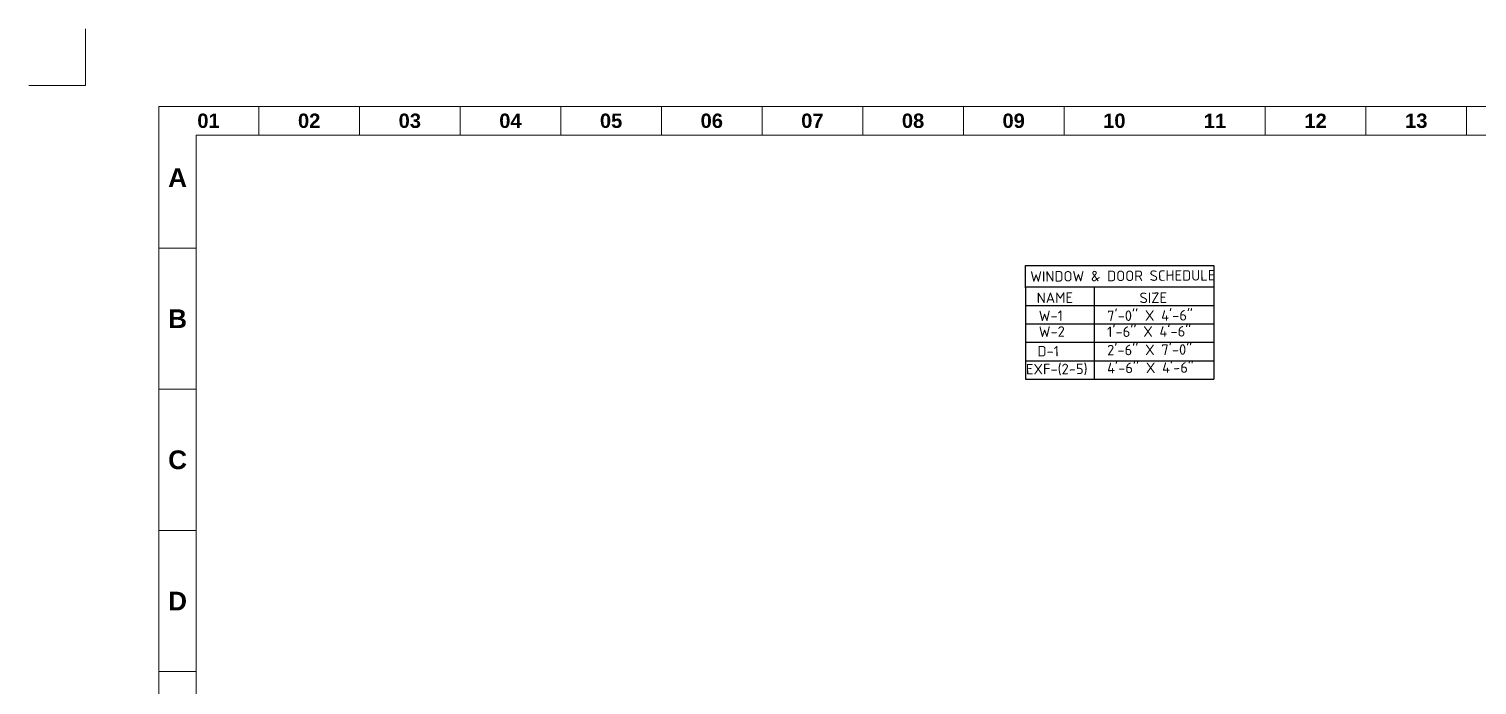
# Model space of a CAD drawing. Header units: inches. Extents: x -250485 to 735580, y -140410 to 288049.
# Drawn here: x 21791 to 25000, y 22373 to 23827 of the extents above; entities that cross this region are included whole.
import ezdxf

# ---------------------------------------------------------------- set-up
doc = ezdxf.new("R2010")
doc.units = ezdxf.units.IN
doc.header["$MEASUREMENT"] = 0
doc.layers.get('Defpoints').update_dxf_attribs({"lineweight": 0})
for name, color, linetype, lineweight in [('elev-FRONT', 252, 'Continuous', 30), ('Inline', 7, 'Continuous', 0), ('Outline', 7, 'Continuous', 0), ('Pipe 150 mm', 1, 'Continuous', 25), ('Scale', 7, 'Continuous', 0), ('Scale_Text', 7, 'Continuous', 0), ('Stair.', 134, 'Continuous', 9), ('Titelblk', 7, 'Continuous', 25), ('TITLE', 7, 'Continuous', 20)]:
    doc.layers.add(name, color=color, linetype=linetype, lineweight=lineweight)
doc.styles.add('isop', font='isocpeur.ttf')
doc.styles.get("Standard").update_dxf_attribs({"font": 'arialbd.ttf', "height": 24})

# ---------------------------------------------------------------- blocks, each defined once
blk = doc.blocks.new('PAGE')
at = {"layer": 'Inline', "color": 252, "lineweight": 15}
blk.add_lwpolyline([(178051640.63, 22656441.11), (178051640.63, 22657235.79), (178050505.36, 22657235.79), (178050505.36, 22656441.11)], close=True, dxfattribs=at)
at = {"layer": 'Outline', "color": 252, "lineweight": 15}
blk.add_line((178051662.57, 22657252.66), (178050483.42, 22657252.66), dxfattribs=at)
blk.add_lwpolyline([(178050483.42, 22657252.66), (178050483.42, 22656424.24)], dxfattribs=at)
at = {"layer": 'Scale', "color": 252, "lineweight": 9}
for p, q in [((178050542.02, 22657235.79), (178050542.02, 22657252.66)), ((178050601.02, 22657235.79), (178050601.02, 22657252.66)), ((178050660.01, 22657235.79), (178050660.01, 22657252.66)), ((178050719.01, 22657235.79), (178050719.01, 22657252.66)), ((178050778.01, 22657235.79), (178050778.01, 22657252.66)), ((178050837.01, 22657235.79), (178050837.01, 22657252.66)), ((178050896, 22657235.79), (178050896, 22657252.66)), ((178050955, 22657235.79), (178050955, 22657252.66)), ((178051014, 22657235.79), (178051014, 22657252.66)), ((178051131.99, 22657235.79), (178051131.99, 22657252.66)), ((178051190.99, 22657235.79), (178051190.99, 22657252.66)), ((178051249.99, 22657235.79), (178051249.99, 22657252.66)), ((178050483.42, 22657169.57), (178050505.36, 22657169.57)), ((178050483.42, 22657086.79), (178050505.36, 22657086.79)), ((178050483.42, 22657004.01), (178050505.36, 22657004.01)), ((178050483.42, 22656921.23), (178050505.36, 22656921.23))]:
    blk.add_line(p, q, dxfattribs=at)
at = {"layer": 'Scale_Text', "color": 252, "lineweight": 13, "attachment_point": 5}
for s, insert, char_height, width in [('01', (178050512.52, 22657244.22), 8.435, 2.5102), ('02', (178050571.52, 22657244.22), 8.435, 2.5102), ('03', (178050630.51, 22657244.22), 8.435, 2.5102), ('04', (178050689.51, 22657244.22), 8.435, 2.5102), ('05', (178050748.51, 22657244.22), 8.435, 2.5102), ('06', (178050807.51, 22657244.22), 8.435, 2.5102), ('07', (178050866.5, 22657244.22), 8.435, 2.5102), ('08', (178050925.5, 22657244.22), 8.435, 2.5102), ('09', (178050984.5, 22657244.22), 8.435, 2.5102), ('10', (178051043.5, 22657244.22), 8.435, 2.5102), ('11', (178051102.49, 22657244.22), 8.435, 2.5102), ('12', (178051161.49, 22657244.22), 8.435, 2.5102), ('13', (178051220.49, 22657244.22), 8.435, 2.5102), ('A', (178050494.39, 22657210.97), 10.97, 8.3603), ('B', (178050494.39, 22657128.18), 10.97, 8.3603), ('C', (178050494.39, 22657045.4), 10.97, 8.3603), ('D', (178050494.39, 22656962.62), 10.97, 8.3603)]:
    blk.add_mtext(s, dxfattribs=dict(at, insert=insert, char_height=char_height, width=width))
blk = doc.blocks.new('Title')
at = {"layer": 'Defpoints', "color": 1, "ltscale": 10}
blk.add_lwpolyline([(-102338.3, -85271), (-102338.3, -85371), (-102438.3, -85371)], dxfattribs=at)
at = {"layer": 'Titelblk', "color": 3, "linetype": 'Continuous', "lineweight": 0, "xscale": 3.014611567961765, "yscale": 3.014611567959946, "zscale": 3.014611567966516}
blk.add_blockref('PAGE', (-536855255.8, -68388224), dxfattribs=at)
blk = doc.blocks.new('RGD')
at = {"layer": 'elev-FRONT', "linetype": 'ByBlock', "lineweight": -2}
for p, q in [((-267170.9, 132486.4), (-267170.9, 132507.5)), ((-267170.9, 132507.5), (-266991.8, 132507.5)), ((-266991.8, 132507.5), (-266991.8, 132399.3)), ((-267170.9, 132487.2), (-266991.8, 132487.2)), ((-267170.9, 132486.4), (-267170.9, 132399.3)), ((-267105.4, 132487.2), (-267105.4, 132399.3)), ((-267170.9, 132469.6), (-266991.8, 132469.6)), ((-267170.9, 132452), (-266991.8, 132452)), ((-267170.9, 132434.5), (-266991.8, 132434.5)), ((-267170.9, 132416.9), (-266991.8, 132416.9)), ((-267170.9, 132399.3), (-266991.8, 132399.3))]:
    blk.add_line(p, q, dxfattribs=at)
at = {"layer": 'Stair.', "char_height": 10, "attachment_point": 1, "rotation": 0.4027, "style": 'isop'}
for s, insert, width in [('{\\C5;WINDOW & DOOR SCHEDULE}', (-267166.3, 132502.1), 173.242), ('{\\C5;NAME}', (-267160.2, 132481.8), 70.563), ('{\\C5;SIZE}', (-267062.4, 132481.8), 70.563), ('{\\C5;W-1}', (-267158.2, 132464.7), 28.557), ('{\\C5;7\'-0\'\' X 4\'-6"}', (-267093.2, 132464.7), 89.382), ('{\\C5;W-2}', (-267158.2, 132449.6), 28.557), ('{\\C5;1\'-6\'\' X 4\'-6"}', (-267093.2, 132449.5), 89.382), ('{\\C5;D-1}', (-267159.4, 132431), 28.557), ('{\\C5;2\'-6\'\' X 7\'-0"}', (-267093.2, 132432.1), 89.382), ('{\\C5;EXF-(2-5)}', (-267170.4, 132413.9), 28.557), ('{\\C5;4\'-6\'\' X 4\'-6"}', (-267093.2, 132415), 89.382)]:
    blk.add_mtext(s, dxfattribs=dict(at, insert=insert, width=width))

msp = doc.modelspace()

# ---------------------------------------------------------------- block references
at = {"layer": 'Pipe 150 mm', "lineweight": -2, "xscale": 2.329876164265443, "yscale": 2.32987616432365, "zscale": 2.329876164314048}
msp.add_blockref('RGD', (646473.9, -285423.4), dxfattribs=at)
at = {"layer": 'TITLE', "xscale": 1.253909077960998, "yscale": 1.253909077960998, "zscale": 1.253909067584736}
msp.add_blockref('Title', (150239.3, 130749.3), dxfattribs=at)

doc.saveas('drawing.dxf')
